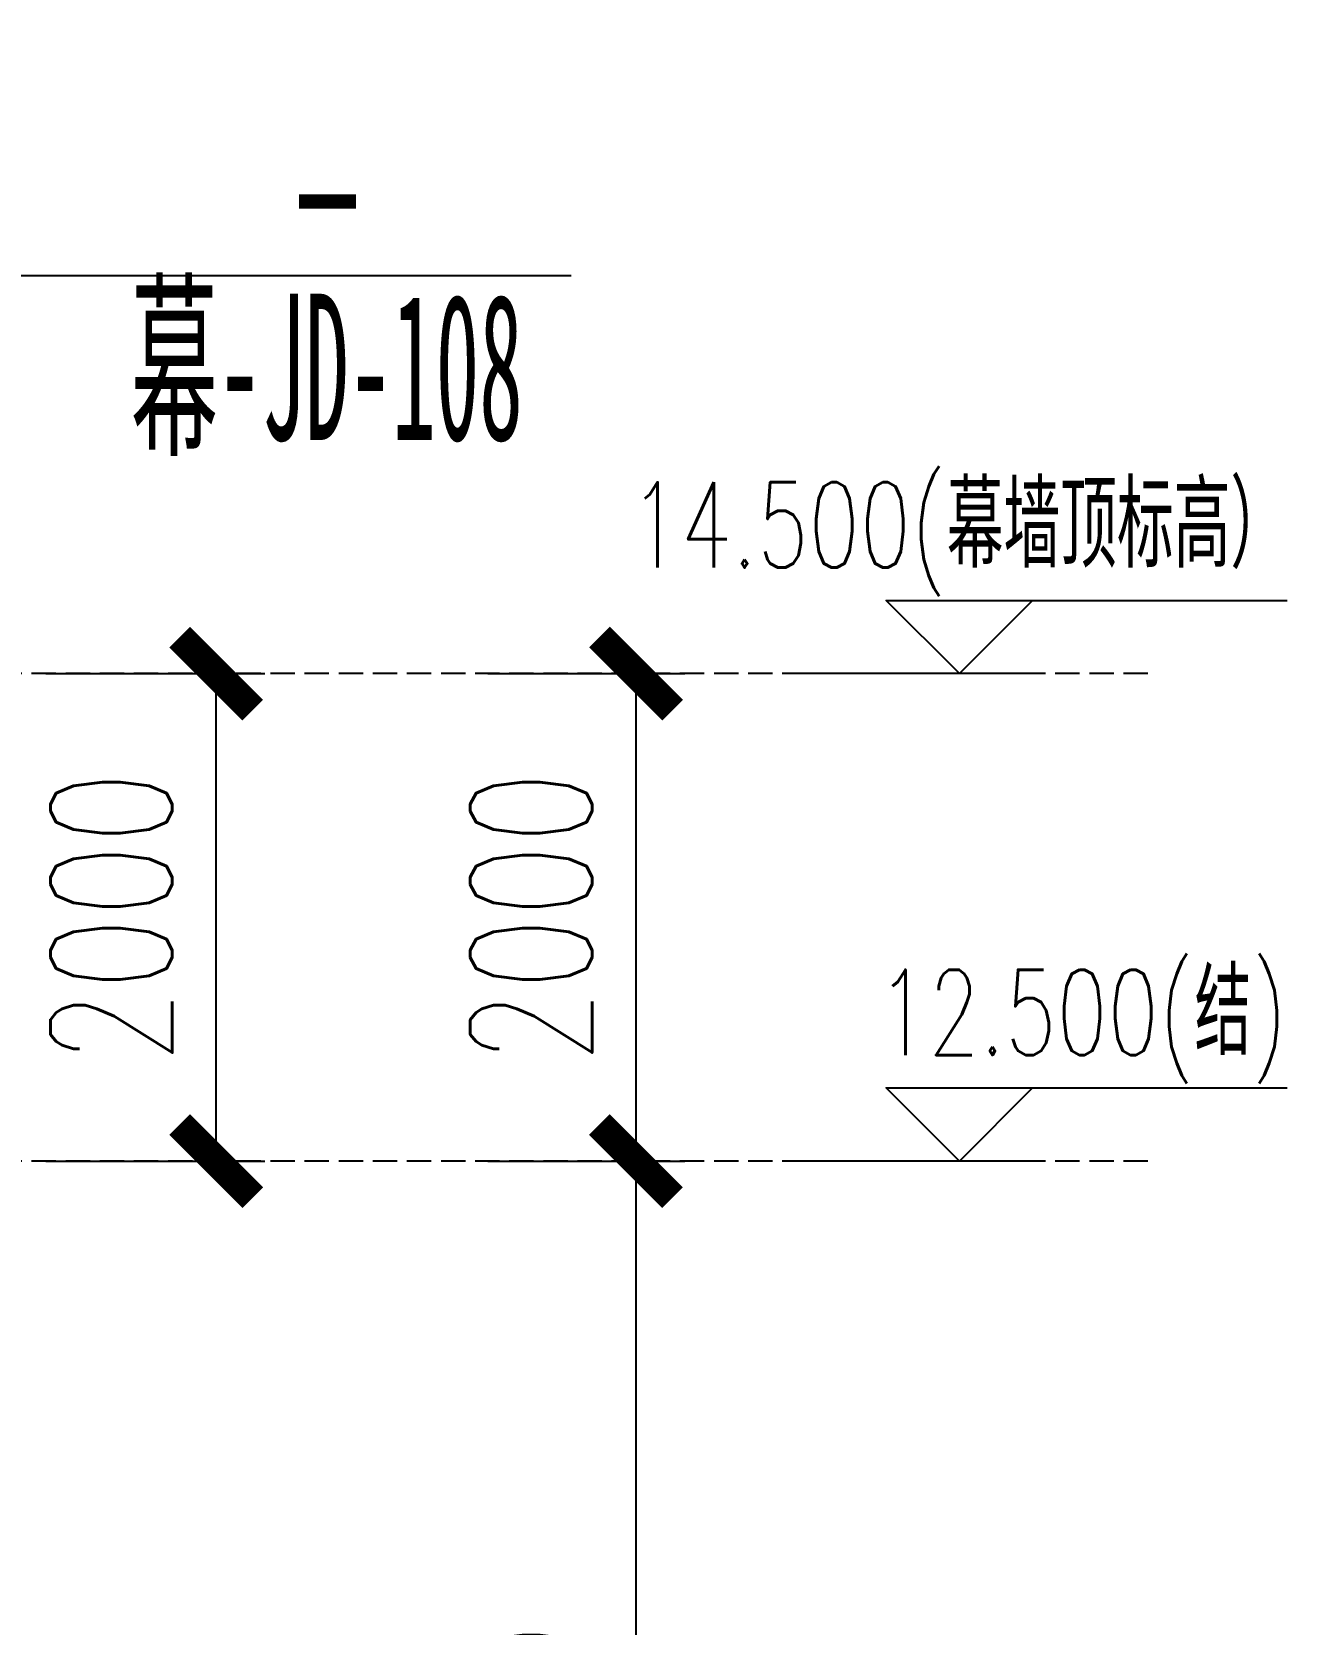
# Model space of a CAD drawing. Extents: x 220580 to 2027826, y -309201 to 71987.
# Drawn here: x 309555 to 314706, y -154679 to -148146 of the extents above; entities that cross this region are included whole.
import ezdxf
from ezdxf.enums import TextEntityAlignment as Align

# ---------------------------------------------------------------- set-up
doc = ezdxf.new("R2010")
doc.units = 0
doc.linetypes.add('DASH', pattern=[0.35, 0.25, -0.1])
doc.linetypes.add('ZN-DOT', pattern=[0.25, 0, -0.25])
for name, color, linetype in [('!ZN6-层高线-8', 8, 'ZN-DOT'), ('3符号', 173, 'Continuous'), ('3索引', 3, 'Continuous'), ('DIM', 173, 'Continuous')]:
    doc.layers.add(name, color=color, linetype=linetype)
doc.styles.add('DHTEXT-1', font='ROMANS.shx', dxfattribs={"width": 0.7, "bigfont": 'CHINESE.shx'})
doc.styles.add('中南符号', font='simhei.ttf')
doc.styles.add('卓越符号', font='ROMANS.shx', dxfattribs={"width": 0.7, "bigfont": 'CHINESE.shx'})
doc.dimstyles.new('ZN3', dxfattribs={"dimscale": 3, "dimtxt": 2.5, "dimasz": 1.5, "dimexe": 1, "dimexo": 2, "dimgap": 0.9, "dimtad": 1, "dimdec": 0, "dimdsep": 46, "dimtxsty": 'DHTEXT-1', "dimblk": 'ARCHTICK', "dimcen": 2.5, "dimclrd": 173, "dimclre": 173, "dimclrt": 7, "dimazin": 2, "dimtfac": 1, "dimtix": 1, "dimtmove": 2, "dimatfit": 3, "dimfxl": 0, "dimarcsym": 0})

# ---------------------------------------------------------------- blocks, each defined once
blk = doc.blocks.new('_ArchTick')
at = {"color": 0, "linetype": 'ByBlock', "const_width": 0.4}
blk.add_lwpolyline([(-0.5, -0.5), (0.5, 0.5)], dxfattribs=at)
blk = doc.blocks.new('*D876')
at = {"layer": 'Defpoints', "color": 0, "ltscale": 30, "transparency": 16777216}
for p in [(311026.6, -152779.4), (312034.4, -152779.4), (311026.6, -157779.4)]:
    blk.add_point(p, dxfattribs=at)
at = {"layer": 'DIM', "color": 173, "linetype": 'ByBlock', "lineweight": -2, "ltscale": 30, "transparency": 16777216}
for p, q in [((311426.6, -152779.4), (312234.4, -152779.4)), ((312034.4, -157779.4), (312034.4, -152779.4)), ((311426.6, -157779.4), (312234.4, -157779.4))]:
    blk.add_line(p, q, dxfattribs=at)
at = {"layer": 'DIM', "color": 173, "lineweight": -2, "ltscale": 30, "transparency": 16777216, "xscale": 300, "yscale": 300, "zscale": 300}
for p, rotation in [((312034.4, -152779.4), 90), ((312034.4, -157779.4), 270)]:
    blk.add_blockref('_ArchTick', p, dxfattribs=dict(at, rotation=rotation))
at = {"layer": 'DIM', "color": 7, "ltscale": 30, "transparency": 16777216, "insert": (311604.4, -155279.4), "char_height": 500, "attachment_point": 5, "rotation": 90, "style": 'DHTEXT-1'}
blk.add_mtext('5000', dxfattribs=at)
blk = doc.blocks.new('*D877')
at = {"layer": 'Defpoints', "color": 0, "ltscale": 30, "transparency": 16777216}
for p in [(311026.6, -150779.4), (312034.4, -150779.4), (311026.6, -152779.4)]:
    blk.add_point(p, dxfattribs=at)
at = {"layer": 'DIM', "color": 173, "linetype": 'ByBlock', "lineweight": -2, "ltscale": 30, "transparency": 16777216}
for p, q in [((311426.6, -150779.4), (312234.4, -150779.4)), ((312034.4, -152779.4), (312034.4, -150779.4)), ((311426.6, -152779.4), (312234.4, -152779.4))]:
    blk.add_line(p, q, dxfattribs=at)
at = {"layer": 'DIM', "color": 173, "lineweight": -2, "ltscale": 30, "transparency": 16777216, "xscale": 300, "yscale": 300, "zscale": 300}
for p, rotation in [((312034.4, -150779.4), 90), ((312034.4, -152779.4), 270)]:
    blk.add_blockref('_ArchTick', p, dxfattribs=dict(at, rotation=rotation))
at = {"layer": 'DIM', "color": 7, "ltscale": 30, "transparency": 16777216, "insert": (311604.4, -151779.4), "char_height": 500, "attachment_point": 5, "rotation": 90, "style": 'DHTEXT-1'}
blk.add_mtext('2000', dxfattribs=at)
blk = doc.blocks.new('*U428')
at = {"ltscale": 10}
blk.add_line((3.475, 0), (-6.849, 0), dxfattribs=at)
blk.add_lwpolyline([(3, 3), (0, 0), (-3, 3), (13.45, 3)])
at = {"color": 0, "style": '卓越符号', "width": 0.7, "flags": 8}
blk.add_attdef('±0.000', text='', height=3.5, dxfattribs=at).set_placement((13.45, 4.35), align=Align.RIGHT)
blk = doc.blocks.new('*U429')
at = {"ltscale": 10}
blk.add_line((3.475, 0), (-6.849, 0), dxfattribs=at)
blk.add_lwpolyline([(3, 3), (0, 0), (-3, 3), (13.45, 3)])
at = {"color": 0, "style": '卓越符号', "width": 0.7, "flags": 8}
blk.add_attdef('±0.000', text='', height=3.5, dxfattribs=at).set_placement((13.45, 4.35), align=Align.RIGHT)
blk = doc.blocks.new('中南-指向索引')
blk.add_wipeout([(0, 5), (-0.523, 4.973), (-1.04, 4.891), (-1.545, 4.755), (-2.034, 4.568), (-2.5, 4.33), (-2.939, 4.045), (-3.346, 3.716), (-3.716, 3.346), (-4.045, 2.939), (-4.33, 2.5), (-4.568, 2.034), (-4.755, 1.545), (-4.891, 1.04), (-4.973, 0.523), (-5, 0), (-4.973, -0.523), (-4.891, -1.04), (-4.755, -1.545), (-4.568, -2.034), (-4.33, -2.5), (-4.045, -2.939), (-3.716, -3.346), (-3.346, -3.716), (-2.939, -4.045), (-2.5, -4.33), (-2.034, -4.568), (-1.545, -4.755), (-1.04, -4.891), (-0.523, -4.973), (0, -5), (0.523, -4.973), (1.04, -4.891), (1.545, -4.755), (2.034, -4.568), (2.5, -4.33), (2.939, -4.045), (3.346, -3.716), (3.716, -3.346), (4.045, -2.939), (4.33, -2.5), (4.568, -2.034), (4.755, -1.545), (4.891, -1.04), (4.973, -0.523), (5, 0), (4.973, 0.523), (4.891, 1.04), (4.755, 1.545), (4.568, 2.034), (4.33, 2.5), (4.045, 2.939), (3.716, 3.346), (3.346, 3.716), (2.939, 4.045), (2.5, 4.33), (2.034, 4.568), (1.545, 4.755), (1.04, 4.891), (0.523, 4.973)])
blk.add_line((-5, 0), (5, 0))
at = {"color": 0, "style": '中南符号', "flags": 8}
blk.add_attdef('编号', text='', height=3, dxfattribs=at).set_placement((0, 0.365), align=Align.CENTER)
at = {"color": 0, "style": '中南符号', "width": 0.932285, "flags": 8}
blk.add_attdef('图号', text='', height=3, dxfattribs=at).set_placement((-4.037, -3.373), (4.008, -3.373), align=Align.FIT)
blk = doc.blocks.new('*D882')
at = {"layer": 'Defpoints', "color": 0, "ltscale": 30, "transparency": 16777216}
for p in [(309213.5, -150779.4), (310311.7, -150779.4), (309213.5, -152779.4)]:
    blk.add_point(p, dxfattribs=at)
at = {"layer": 'DIM', "color": 173, "linetype": 'ByBlock', "lineweight": -2, "ltscale": 30, "transparency": 16777216}
for p, q in [((309613.5, -150779.4), (310511.7, -150779.4)), ((310311.7, -152779.4), (310311.7, -150779.4)), ((309613.5, -152779.4), (310511.7, -152779.4))]:
    blk.add_line(p, q, dxfattribs=at)
at = {"layer": 'DIM', "color": 173, "lineweight": -2, "ltscale": 30, "transparency": 16777216, "xscale": 300, "yscale": 300, "zscale": 300}
for p, rotation in [((310311.7, -150779.4), 90), ((310311.7, -152779.4), 270)]:
    blk.add_blockref('_ArchTick', p, dxfattribs=dict(at, rotation=rotation))
at = {"layer": 'DIM', "color": 7, "ltscale": 30, "transparency": 16777216, "insert": (309881.7, -151779.4), "char_height": 500, "attachment_point": 5, "rotation": 90, "style": 'DHTEXT-1'}
blk.add_mtext('2000', dxfattribs=at)

msp = doc.modelspace()

# ---------------------------------------------------------------- linework, layer by layer
at = {"layer": '!ZN6-层高线-8', "linetype": 'DASH', "ltscale": 400}
for p, q in [((314134.4, -150779.4), (304325.8, -150779.4)), ((314134.4, -152779.4), (304325.8, -152779.4))]:
    msp.add_line(p, q, dxfattribs=at)
at = {"layer": '3索引'}
msp.add_lwpolyline([(307946.1, -150156.2), (308258, -149146.2), (310768.3, -149146.2)], dxfattribs=at)

# ---------------------------------------------------------------- block references
at = {"layer": '3符号', "color": 7}
ref = msp.add_blockref('*U429', (313361, -150779.4), dxfattribs=dict(at, xscale=100, yscale=100, zscale=100))
ref.add_attrib('±0.000', '14.500(幕墙顶标高）', dxfattribs={"layer": '0', "color": 0, "height": 350, "style": '卓越符号', "width": 0.7}).set_placement((314706, -150344.4), align=Align.RIGHT)
ref = msp.add_blockref('*U428', (313361, -152779.4), dxfattribs=dict(at, xscale=100, yscale=100, zscale=100))
ref.add_attrib('±0.000', '12.500(结)', dxfattribs={"layer": '0', "color": 0, "height": 350, "style": '卓越符号', "width": 0.7}).set_placement((314706, -152344.4), align=Align.RIGHT)

# ---------------------------------------------------------------- dimensions: what is measured, and where the dimension line sits
at = {"layer": 'DIM', "ltscale": 30}
dim = msp.add_linear_dim(base=(310311.7, -150779.4), p1=(309213.5, -152779.4), p2=(309213.5, -150779.4), angle=90, dimstyle='ZN3', override={"dimscale": 200}, dxfattribs=at)
dim.commit()
dim.dimension.update_dxf_attribs({"geometry": '*D882', "text_midpoint": (309881.7, -151779.4)})
for p1, p2, picture, middle in [((311026.6, -152779.4), (311026.6, -150779.4), '*D877', (311604.4, -151779.4)), ((311026.6, -157779.4), (311026.6, -152779.4), '*D876', (311604.4, -155279.4))]:
    dim = msp.add_aligned_dim(p1=p1, p2=p2, distance=-1007.9, dimstyle='ZN3', override={"dimscale": 200}, dxfattribs=at)
    dim.commit()
    dim.dimension.update_dxf_attribs({"geometry": picture, "text_midpoint": middle})

# ---------------------------------------------------------------- next in the draw order: block references
at = {"layer": '3索引', "color": 7}
ref = msp.add_blockref('中南-指向索引', (310768.3, -149146.2), dxfattribs=dict(at, xscale=200, yscale=200, zscale=200))
ref.add_attrib('编号', '-', dxfattribs={"layer": '0', "color": 0, "height": 600, "style": '中南符号'}).set_placement((310768.3, -149073.2), align=Align.CENTER)
ref.add_attrib('图号', '幕-JD-108', dxfattribs={"layer": '0', "color": 0, "height": 600, "style": '中南符号', "width": 0.414349}).set_placement((309960.9, -149820.8), (311569.8, -149820.8), align=Align.FIT)

doc.saveas('drawing.dxf')
